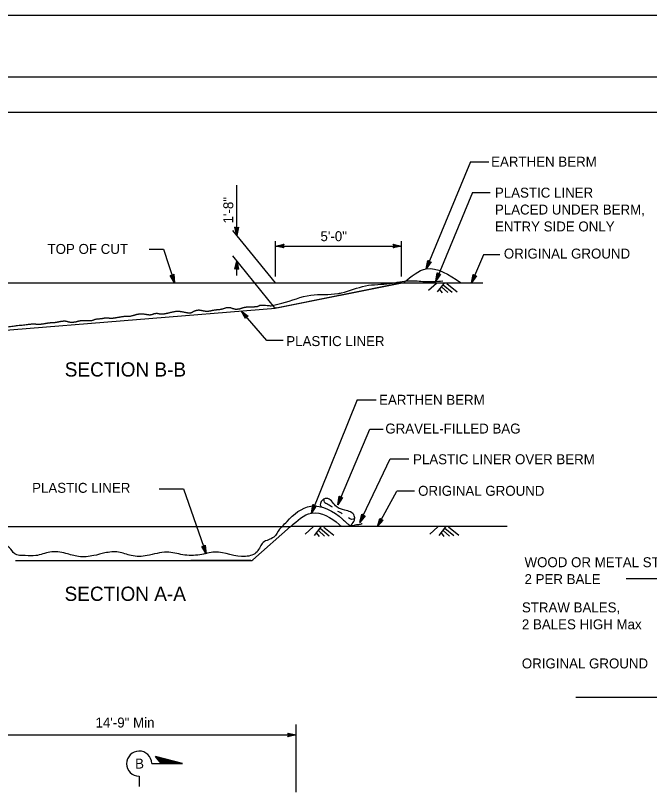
# Model space of a CAD drawing. Extents: x -894 to 866, y -472 to 714.
# Drawn here: x -589 to -143, y 165 to 714 of the extents above; entities that cross this region are included whole.
import ezdxf

# ---------------------------------------------------------------- set-up
doc = ezdxf.new("R2010")
doc.units = 0
for name, color, linetype in [('border_PLOTTING-ELEMENTS', 7, 'Continuous'), ('border_rw_22x34_Cut_Lines', 7, 'Continuous'), ('border_SHEET', 7, 'Continuous'), ('pp_PRESENTATION', 7, 'Continuous'), ('rd_PROFILE-OG', 7, 'Continuous'), ('temp_CONSTRUCTION', 7, 'Continuous'), ('temp_CONSTRUCTION-anno', 7, 'Continuous')]:
    doc.layers.add(name, color=color, linetype=linetype)

msp = doc.modelspace()

# ---------------------------------------------------------------- linework, layer by layer
at = {"layer": 'border_PLOTTING-ELEMENTS'}
for points in [[(-894.04, -472.44), (865.96, -472.44), (865.96, 713.56), (-894.04, 713.56)], [(-864.04, 670.56), (835.96, 670.56), (835.96, -429.44), (-864.04, -429.44)]]:
    msp.add_lwpolyline(points, close=True, dxfattribs=at)
at = {"layer": 'border_rw_22x34_Cut_Lines'}
msp.add_lwpolyline([(-864.04, 670.56), (835.96, 670.56), (835.96, -429.44), (-864.04, -429.44)], close=True, dxfattribs=at)
at = {"layer": 'border_SHEET'}
msp.add_line((-814.04, 645.56), (810.96, 645.56), dxfattribs=at)
at = {"layer": 'pp_PRESENTATION'}
for p, q in [((-471.82, 187.5), (-490.72, 192.32)), ((-486.82, 187.5), (-490.72, 192.32)), ((-493.47, 187.5), (-471.82, 187.5)), ((-473.38, 187.5), (-490.32, 191.82)), ((-474.93, 187.5), (-489.92, 191.32)), ((-476.49, 187.5), (-489.51, 190.82)), ((-478.04, 187.5), (-489.11, 190.32)), ((-479.59, 187.5), (-488.7, 189.82)), ((-481.15, 187.5), (-488.3, 189.32)), ((-482.7, 187.5), (-487.89, 188.82)), ((-484.26, 187.5), (-487.49, 188.32)), ((-485.81, 187.5), (-487.08, 187.82)), ((-502.32, 178.48), (-502.32, 171.17))]:
    msp.add_line(p, q, dxfattribs=at)
msp.add_arc((-502.31, 187.33), 8.83, 1.113, 269.9585, dxfattribs=at)
at = {"layer": 'rd_PROFILE-OG'}
for p, q in [((-317, 525.58), (-260.3, 525.56)), ((-293.04, 525.17), (-298.66, 520.18)), ((-287.72, 525.14), (-292.35, 519.24)), ((-289.33, 522.63), (-285, 518.68)), ((-288.17, 524.25), (-281.83, 519.03)), ((-285.56, 525.11), (-278.46, 519.27)), ((-290.87, 520.94), (-288.84, 518.44)), ((-243.09, 354.11), (-395.62, 354.11)), ((-379.79, 353.83), (-385.41, 348.83)), ((-374.47, 353.79), (-379.1, 347.9)), ((-376.08, 351.28), (-371.75, 347.34)), ((-374.92, 352.91), (-368.58, 347.69)), ((-372.3, 353.77), (-365.21, 347.93)), ((-291.91, 353.85), (-297.52, 348.85)), ((-286.58, 353.81), (-291.21, 347.92)), ((-288.2, 351.3), (-283.86, 347.36)), ((-287.04, 352.93), (-280.69, 347.7)), ((-284.42, 353.79), (-277.32, 347.95)), ((-377.62, 349.59), (-375.59, 347.1)), ((-289.74, 349.61), (-287.71, 347.12)), ((-194.88, 234.01), (-61.7, 234.01))]:
    msp.add_line(p, q, dxfattribs=at)
at = {"layer": 'temp_CONSTRUCTION'}
for p, q in [((-644.56, 525.56), (-316.5, 525.56)), ((-405.82, 507.88), (-317.21, 525.77)), ((-405.33, 507.9), (-317.02, 525.56)), ((-606.58, 491.45), (-406.35, 507.7)), ((-405.82, 507.88), (-406.3, 507.91)), ((-617.45, 354.11), (-396.27, 354.11)), ((-395.62, 354.11), (-422.18, 330.75)), ((-589.3, 330.16), (-422.86, 330.16)), ((-423.77, 330.16), (-466.02, 330.16))]:
    msp.add_line(p, q, dxfattribs=at)
msp.add_ellipse((-423.77, 332.56), major_axis=(0, -2.4), ratio=0.999991, start_param=0, end_param=0.721194, dxfattribs=at)
for points in [[(-315.82, 525.92), (-300.1, 535.41), (-276.09, 525.89)], [(-409.25, 509.36), (-401.76, 511.21), (-381.36, 516.89), (-362.31, 518.02), (-359.93, 518.48), (-342.82, 523.46), (-325.75, 525.09), (-311.98, 527.02), (-301.16, 526.51), (-288.42, 526.89)], [(-353.01, 355.29), (-350.74, 358.6), (-350.79, 361.71), (-357.55, 365.72), (-363.22, 367.94), (-369.47, 373.83), (-373.28, 372.68), (-374.44, 368.34), (-373.44, 367.69)], [(-366.27, 367.64), (-369.45, 369.63), (-371.89, 371.37), (-371.95, 373.39)], [(-401.5, 354.08), (-398.18, 357.75), (-381.44, 368.46), (-359.19, 359.4), (-356.27, 356.69), (-354.38, 355.28)], [(-395.66, 354.11), (-395.37, 354.37), (-380.99, 363.57), (-361.57, 355.66), (-359.99, 354.15)], [(-359.39, 363.12), (-361.14, 364.21), (-362.35, 364.75)], [(-350.37, 359.91), (-351.7, 359.2), (-353.36, 359.36), (-354.95, 360.35)], [(-401.4, 354.18), (-403.5, 352.19), (-407.53, 346.63), (-414.96, 342.92), (-419.29, 336.43), (-427.34, 333.03), (-449.02, 336.12), (-459.55, 334.26), (-471.63, 334.26), (-482.77, 336.12), (-496.71, 333.65), (-507.86, 333.65), (-516.84, 336.12), (-526.43, 335.5), (-534.18, 333.65), (-545.01, 333.03), (-553.99, 335.19), (-565.14, 336.12), (-575.05, 333.65), (-582.48, 333.65), (-589.91, 334.88), (-593.63, 339.21), (-602.3, 345.39), (-606.64, 352.5), (-610.66, 353.12), (-611.68, 354.08)], [(-354.57, 355.43), (-352.73, 354.86), (-351.17, 354.86), (-350.13, 355.38), (-348.39, 355.56), (-345.78, 356.08), (-345.26, 356.25)]]:
    msp.add_spline(points, degree=3, dxfattribs=at)
msp.add_open_spline([(-599.29, 493.92), (-589.92, 495.4), (-581.99, 496.13), (-576.22, 496.85), (-573.73, 496.29), (-569.01, 496.85), (-565.41, 497.57), (-562.65, 497.54), (-560.35, 497.96), (-554.6, 499.01), (-551.72, 497.93), (-547.39, 497.93), (-542.71, 499.37), (-535.68, 498.8), (-533.34, 500.09), (-528.29, 500.45), (-525.41, 501.17), (-521.47, 500.47), (-512.43, 502.25), (-509.55, 501.93), (-507.67, 502.35), (-501.62, 504.06), (-496.94, 503.34), (-494.05, 502.98), (-490.45, 504.42), (-486.35, 503.4), (-481.54, 504.44), (-475.67, 505.86), (-470.99, 505.14), (-466.3, 504.06), (-462.7, 506.22), (-459.82, 506.58), (-456.93, 505.86), (-453.69, 505.5), (-449.37, 506.58), (-444.32, 506.94), (-439.28, 508.75), (-434.95, 506.94), (-431.35, 507.3), (-428.46, 508.38), (-425.58, 508.75), (-420.54, 508.75), (-418.37, 509.11), (-416.93, 510.19), (-409.25, 509.36)], degree=2, dxfattribs=at)
at = {"layer": 'temp_CONSTRUCTION-anno'}
for p, q in [((-269.08, 610.63), (-300.12, 535.4)), ((-269.08, 610.63), (-256.14, 610.63)), ((-433.61, 558.91), (-433.61, 594.22)), ((-267.68, 589.22), (-293.51, 526.63)), ((-267.68, 589.22), (-255.11, 589.22)), ((-406.35, 525.56), (-436.42, 562.38)), ((-434.9, 564.78), (-434.9, 564.78)), ((-432.29, 564.78), (-432.29, 564.78)), ((-433.61, 558.91), (-433.61, 558.91)), ((-406.35, 529.93), (-406.35, 554.89)), ((-317.63, 529.93), (-317.63, 554.89)), ((-406.35, 551.38), (-317.63, 551.38)), ((-406.35, 551.38), (-406.35, 551.38)), ((-400.49, 552.68), (-400.49, 552.68)), ((-400.49, 550.07), (-400.49, 550.07)), ((-323.5, 552.69), (-323.5, 552.69)), ((-323.5, 550.08), (-323.5, 550.08)), ((-317.63, 551.38), (-317.63, 551.38)), ((-406.65, 508.07), (-436.42, 544.51)), ((-433.61, 530.76), (-433.61, 541.07)), ((-433.61, 541.05), (-433.61, 541.05)), ((-299.09, 541.31), (-299.09, 541.31)), ((-296.68, 540.32), (-296.68, 540.32)), ((-434.94, 535.19), (-434.94, 535.19)), ((-432.33, 535.18), (-432.33, 535.18)), ((-300.12, 535.4), (-300.12, 535.4)), ((-292.47, 532.55), (-292.47, 532.55)), ((-480.42, 530.76), (-480.42, 530.76)), ((-477.93, 531.55), (-477.93, 531.55)), ((-290.06, 531.55), (-290.06, 531.55)), ((-267.21, 531.48), (-267.21, 531.48)), ((-264.8, 530.49), (-264.8, 530.49)), ((-477.4, 525.56), (-477.4, 525.56)), ((-293.51, 526.63), (-293.51, 526.63)), ((-268.25, 525.57), (-268.25, 525.57)), ((-430.36, 505.75), (-430.36, 505.75)), ((-427.52, 500.45), (-427.52, 500.45)), ((-425.54, 502.16), (-425.54, 502.16)), ((-348.88, 443.16), (-380.84, 363.61)), ((-348.88, 443.16), (-335.34, 443.16)), ((-362.34, 369.49), (-339.95, 422.55)), ((-339.95, 422.55), (-330.55, 422.55)), ((-346.83, 356.94), (-325.65, 401.79)), ((-325.65, 401.79), (-312.3, 401.79)), ((-334.47, 354.11), (-320.97, 379.01)), ((-308.38, 379.01), (-320.97, 379.01)), ((-361.47, 375.43), (-361.47, 375.43)), ((-359.03, 374.51), (-359.03, 374.51)), ((-380.12, 369.58), (-380.12, 369.58)), ((-377.66, 368.71), (-377.66, 368.71)), ((-362.34, 369.49), (-362.34, 369.49)), ((-380.84, 363.61), (-380.84, 363.61)), ((-345.5, 362.8), (-345.5, 362.8)), ((-346.83, 356.94), (-346.83, 356.94)), ((-343.14, 361.69), (-343.14, 361.69)), ((-332.82, 359.88), (-332.82, 359.88)), ((-330.52, 358.64), (-330.52, 358.64)), ((-334.47, 354.11), (-334.47, 354.11)), ((-455.72, 340.94), (-455.72, 340.94)), ((-458.19, 340.12), (-458.19, 340.12)), ((-455.12, 334.96), (-455.12, 334.96)), ((-104.7, 317.42), (-159.32, 317.42)), ((-391.75, 167.15), (-391.75, 214.93)), ((-397.62, 208.85), (-397.62, 208.85)), ((-612.88, 207.54), (-391.75, 207.54)), ((-397.62, 206.24), (-397.62, 206.24)), ((-391.75, 207.54), (-391.75, 207.54))]:
    msp.add_line(p, q, dxfattribs=at)
for points in [[(-432.29, 564.78), (-433.61, 558.91), (-434.9, 564.78), (-434.55, 564.57), (-433.61, 560.27), (-432.64, 564.57), (-432.98, 564.36), (-433.6, 561.61), (-434.21, 564.36), (-433.86, 564.15), (-433.6, 562.96), (-433.33, 564.16), (-433.6, 564), (-434.9, 564.78), (-433.6, 564)], [(-400.49, 550.07), (-406.35, 551.38), (-400.49, 552.68), (-400.7, 552.33), (-404.99, 551.38), (-400.69, 550.42), (-400.9, 550.76), (-403.65, 551.38), (-400.9, 551.99), (-401.11, 551.64), (-402.3, 551.37), (-401.11, 551.11), (-401.27, 551.38), (-400.49, 552.68), (-401.27, 551.38)], [(-323.5, 552.69), (-317.63, 551.38), (-323.5, 550.08), (-323.29, 550.42), (-318.99, 551.37), (-323.29, 552.34), (-323.09, 551.99), (-320.33, 551.38), (-323.08, 550.77), (-322.87, 551.12), (-321.69, 551.38), (-322.88, 551.65), (-322.72, 551.38), (-323.5, 550.08), (-322.72, 551.38)], [(-434.94, 535.19), (-433.61, 541.05), (-432.33, 535.18), (-432.68, 535.39), (-433.61, 539.69), (-434.59, 535.39), (-434.24, 535.6), (-433.62, 538.35), (-433.02, 535.6), (-433.37, 535.81), (-433.63, 537), (-433.9, 535.81), (-433.63, 535.97), (-432.33, 535.18), (-433.63, 535.97)], [(-296.68, 540.32), (-300.12, 535.4), (-299.09, 541.32), (-298.85, 540.99), (-299.61, 536.66), (-297.08, 540.26), (-297.48, 540.2), (-299.09, 537.89), (-298.61, 540.67), (-298.37, 540.34), (-298.58, 539.14), (-297.88, 540.14), (-298.19, 540.1), (-299.09, 541.32), (-298.19, 540.1)], [(-290.06, 531.55), (-293.51, 526.63), (-292.47, 532.55), (-292.23, 532.23), (-292.99, 527.89), (-290.46, 531.5), (-290.86, 531.44), (-292.48, 529.13), (-291.99, 531.9), (-291.75, 531.58), (-291.96, 530.38), (-291.26, 531.38), (-291.57, 531.33), (-292.47, 532.55), (-291.57, 531.33)], [(-477.93, 531.55), (-477.4, 525.56), (-480.42, 530.76), (-480.03, 530.66), (-477.82, 526.86), (-478.2, 531.25), (-478.47, 530.94), (-478.22, 528.14), (-479.63, 530.57), (-479.24, 530.48), (-478.63, 529.42), (-478.74, 530.64), (-478.94, 530.41), (-480.42, 530.76), (-478.94, 530.41)], [(-264.8, 530.49), (-268.25, 525.57), (-267.21, 531.48), (-266.97, 531.16), (-267.73, 526.82), (-265.2, 530.43), (-265.6, 530.37), (-267.21, 528.06), (-266.73, 530.83), (-266.49, 530.51), (-266.7, 529.31), (-266, 530.31), (-266.31, 530.26), (-267.21, 531.48), (-266.31, 530.26)], [(-427.52, 500.45), (-430.36, 505.75), (-425.54, 502.16), (-425.94, 502.09), (-429.47, 504.72), (-427.39, 500.84), (-427.26, 501.22), (-428.6, 503.71), (-426.34, 502.02), (-426.74, 501.95), (-427.71, 502.68), (-427.14, 501.6), (-427.04, 501.9), (-425.54, 502.16), (-427.04, 501.9)], [(-359.03, 374.51), (-362.34, 369.49), (-361.48, 375.43), (-361.23, 375.12), (-361.86, 370.76), (-359.43, 374.44), (-359.83, 374.37), (-361.38, 372.01), (-360.98, 374.8), (-360.73, 374.48), (-360.9, 373.28), (-360.23, 374.3), (-360.54, 374.24), (-361.48, 375.43), (-360.54, 374.24)], [(-377.66, 368.71), (-380.84, 363.61), (-380.12, 369.58), (-379.86, 369.26), (-380.39, 364.9), (-378.06, 368.63), (-378.45, 368.55), (-379.94, 366.16), (-379.61, 368.95), (-379.35, 368.64), (-379.49, 367.43), (-378.85, 368.47), (-379.16, 368.41), (-380.12, 369.58), (-379.16, 368.41)], [(-343.14, 361.69), (-346.83, 356.94), (-345.5, 362.8), (-345.27, 362.47), (-346.25, 358.18), (-343.54, 361.65), (-343.94, 361.61), (-345.67, 359.39), (-345.05, 362.13), (-344.82, 361.79), (-345.09, 360.61), (-344.34, 361.57), (-344.66, 361.54), (-345.5, 362.8), (-344.66, 361.54)], [(-330.52, 358.64), (-334.47, 354.11), (-332.82, 359.88), (-332.61, 359.53), (-333.83, 355.3), (-330.93, 358.62), (-331.33, 358.61), (-333.18, 356.48), (-332.41, 359.19), (-332.2, 358.84), (-332.54, 357.67), (-331.74, 358.59), (-332.05, 358.58), (-332.82, 359.88), (-332.05, 358.58)], [(-455.72, 340.94), (-455.12, 334.96), (-458.19, 340.12), (-457.8, 340.03), (-455.55, 336.25), (-455.98, 340.63), (-456.24, 340.32), (-455.97, 337.52), (-457.41, 339.94), (-457.01, 339.85), (-456.39, 338.8), (-456.51, 340.02), (-456.71, 339.78), (-458.19, 340.12), (-456.71, 339.78)], [(-397.62, 208.85), (-391.75, 207.54), (-397.62, 206.24), (-397.41, 206.59), (-393.11, 207.54), (-397.41, 208.51), (-397.2, 208.16), (-394.45, 207.55), (-397.2, 206.94), (-396.99, 207.28), (-395.8, 207.55), (-397, 207.81), (-396.84, 207.54), (-397.62, 206.24), (-396.84, 207.54)]]:
    msp.add_lwpolyline(points, close=True, dxfattribs=at)
for points in [[(-495.33, 549.14), (-485.14, 549.14), (-477.4, 525.56)], [(-248.35, 545.21), (-259.81, 545.21), (-268.25, 525.57)], [(-400.99, 484.97), (-412.51, 484.97), (-430.36, 505.75)], [(-488.25, 380.71), (-471.11, 380.71), (-455.12, 334.96)]]:
    msp.add_lwpolyline(points, dxfattribs=at)

# ---------------------------------------------------------------- texts
at = {"layer": 'pp_PRESENTATION'}
msp.add_text('B', height=7, dxfattribs=at).set_placement((-505.15, 183.83))
at = {"layer": 'temp_CONSTRUCTION-anno'}
for s, height, p in [('EARTHEN BERM', 7, (-254.46, 607.29)), ('PLASTIC LINER', 7, (-251.8, 585.52)), ('PLACED UNDER BERM,', 7, (-251.8, 573.62)), ('ENTRY SIDE ONLY', 7, (-251.8, 561.72)), ('5\'-0"', 7, (-374.64, 554.86)), ('TOP OF CUT', 7, (-566.82, 545.91)), ('ORIGINAL GROUND', 7, (-245.52, 542.64)), ('PLASTIC LINER', 7, (-398.7, 481.06)), ('SECTION B-B', 10, (-554.69, 459.64)), ('EARTHEN BERM', 7, (-333.35, 439.79)), ('GRAVEL-FILLED BAG', 7, (-328.96, 419.55)), ('PLASTIC LINER OVER BERM', 7, (-309.44, 397.95)), ('PLASTIC LINER', 7, (-577.67, 377.84)), ('ORIGINAL GROUND', 7, (-305.88, 375.74)), ('WOOD OR METAL STAKES,', 7, (-230.94, 325.52)), ('2 PER BALE', 7, (-230.94, 313.62)), ('SECTION A-A', 10, (-554.81, 301.82)), ('STRAW BALES,', 7, (-232.79, 293.73)), ('2 BALES HIGH Max', 7, (-232.79, 281.83)), ('ORIGINAL GROUND', 7, (-232.85, 254.31)), ('14\'-9" Min', 7, (-533.03, 212.72))]:
    msp.add_text(s, height=height, dxfattribs=at).set_placement(p)
msp.add_text('1\'-8"', height=7, rotation=90, dxfattribs=at).set_placement((-436.05, 567.33))

doc.saveas('drawing.dxf')
